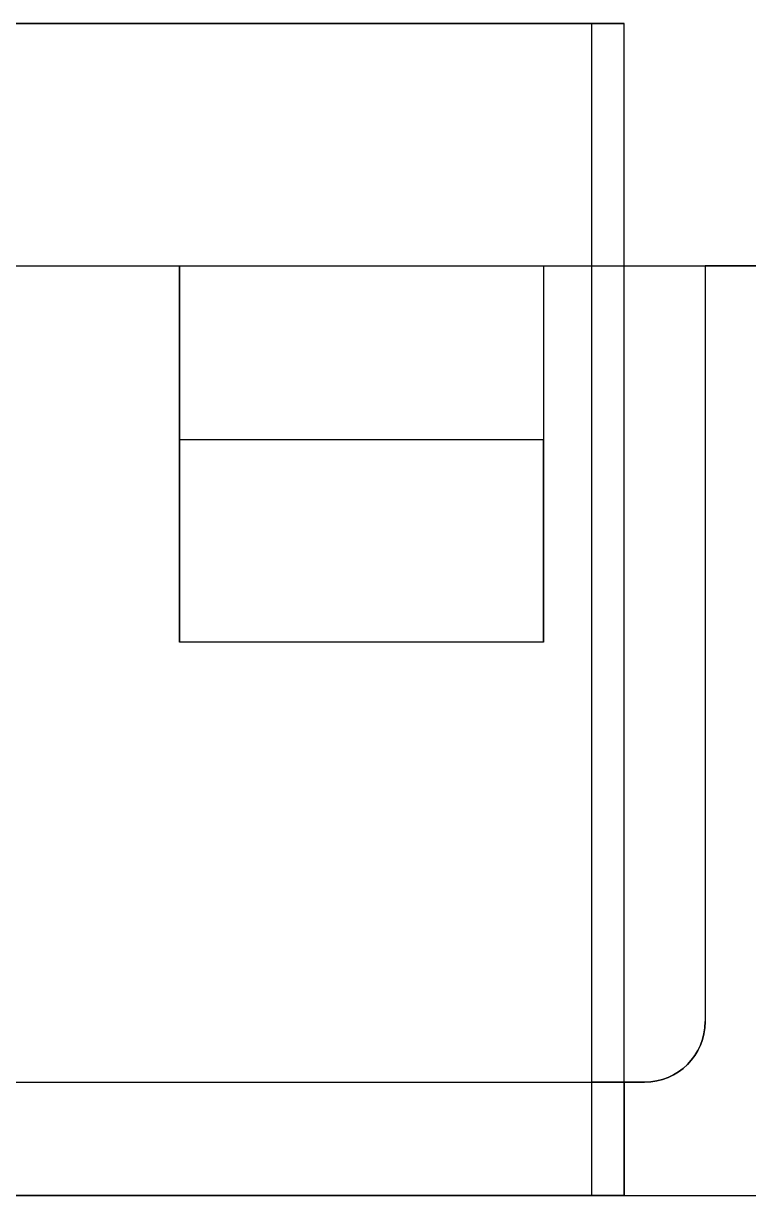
# Model space of a CAD drawing. Header units: inches. Extents: x 0 to 92454, y -34894 to 11.
# Drawn here: x 4.366 to 5.072, y 0.075 to 1.217 of the extents above; entities that cross this region are included whole.
import ezdxf

# ---------------------------------------------------------------- set-up
doc = ezdxf.new("R2010")
doc.units = ezdxf.units.IN
doc.header["$MEASUREMENT"] = 0

# ---------------------------------------------------------------- blocks, each defined once
blk = doc.blocks.new('2023_07_21_11_46_31_0481')
at = {"color": 7, "extrusion": (0, 0, -1)}
for p, q in [((124.95, 30.9, 83.5), (45.05, 30.9, 83.5)), ((124.95, 4.705, 83.5), (124.95, 30.9, 83.5)), ((103.9, 24.905, 100), (168.495, 24.905, 100)), ((103.9, 24.9, 100), (168.5, 24.9, 100)), ((114.75, 15.595, 95.5), (114.75, 20.595, 95.5)), ((123.75, 20.595, 95.5), (114.75, 20.595, 95.5)), ((123.75, 15.595, 95.5), (123.75, 20.595, 95.5)), ((123.75, 15.595, 95.5), (114.75, 15.595, 95.5)), ((45.05, 4.705, 83.5), (124.95, 4.705, 83.5)), ((13.5, 1.9), (156.5, 1.9))]:
    blk.add_line(p, q, dxfattribs=at)
at = {"color": 7}
for p, q in [((45.05, 30.9, 2), (124.95, 30.9, 2)), ((124.95, 4.705, 83.5), (124.95, 30.9, 83.5)), ((124.95, 1.9, 2), (124.95, 30.9, 2)), ((124.95, 1.9, 2), (124.95, 30.9, 2)), ((125.75, 4.705, 82.7), (125.75, 30.9, 82.7)), ((125.75, 1.9, 2.8), (125.75, 30.9, 2.8)), ((20, 24.9, 152), (168.5, 24.9, 152)), ((107.5, 24.905, 85.5), (114.75, 24.905, 85.5)), ((114.75, 24.905, 97.5), (123.75, 24.905, 97.5)), ((114.75, 24.905, 97.5), (114.75, 15.595, 97.5)), ((114.75, 20.595, 85.5), (114.75, 24.905, 85.5)), ((123.75, 24.905, 97.5), (123.75, 15.595, 97.5)), ((123.75, 24.905, 85.5), (127.75, 24.905, 85.5)), ((123.75, 24.905, 85.5), (123.75, 20.595, 85.5)), ((168.495, 24.905, 10), (127.75, 24.905, 10)), ((127.75, 24.905, 10), (127.75, 6.205, 10)), ((127.75, 24.905, 85.5), (127.75, 6.205, 85.5)), ((123.75, 20.595, 85.5), (114.75, 20.595, 85.5)), ((123.75, 15.595, 97.5), (114.75, 15.595, 97.5)), ((127.75, 6.205, 85.5), (127.75, 6.205, 10)), ((107.5, 4.705, 85.5), (126.25, 4.705, 85.5)), ((125.75, 4.705, 10), (125.75, 1.9, 10)), ((126.25, 4.705, 10), (125.75, 4.705, 10)), ((126.25, 4.705, 85.5), (126.25, 4.705, 10)), ((124.95, 1.9, 2), (45.05, 1.9, 2)), ((125.75, 1.9, 10), (156.5, 1.9, 10))]:
    blk.add_line(p, q, dxfattribs=at)
at = {"color": 7, "extrusion": (0, -1, 0)}
for p, q in [((124.95, 30.9, 83.5), (45.05, 30.9, 83.5)), ((45.05, 30.9, 2), (124.95, 30.9, 2)), ((125.75, 30.9, 2.8), (125.75, 30.9, 82.7)), ((20, 24.9, 152), (168.5, 24.9, 152)), ((103.9, 24.905, 100), (168.495, 24.905, 100)), ((103.9, 24.9, 100), (168.5, 24.9, 100)), ((107.5, 24.905, 85.5), (114.75, 24.905, 85.5)), ((114.75, 24.905, 85.5), (114.75, 24.905, 97.5)), ((114.75, 24.905, 97.5), (123.75, 24.905, 97.5)), ((123.75, 24.905, 97.5), (123.75, 24.905, 85.5)), ((123.75, 24.905, 85.5), (127.75, 24.905, 85.5)), ((127.75, 24.905, 85.5), (127.75, 24.905, 10)), ((168.495, 24.905, 10), (127.75, 24.905, 10)), ((123.75, 20.595, 85.5), (114.75, 20.595, 85.5)), ((123.75, 20.595, 95.5), (114.75, 20.595, 95.5)), ((114.75, 20.595, 95.5), (114.75, 20.595, 85.5)), ((123.75, 20.595, 95.5), (123.75, 20.595, 85.5)), ((114.75, 15.595, 97.5), (114.75, 15.595, 95.5)), ((123.75, 15.595, 95.5), (114.75, 15.595, 95.5)), ((123.75, 15.595, 97.5), (114.75, 15.595, 97.5)), ((123.75, 15.595, 97.5), (123.75, 15.595, 95.5)), ((45.05, 4.705, 83.5), (124.95, 4.705, 83.5)), ((107.5, 4.705, 85.5), (126.25, 4.705, 85.5)), ((125.75, 4.705, 82.7), (125.75, 4.705, 10)), ((126.25, 4.705, 10), (125.75, 4.705, 10)), ((126.25, 4.705, 85.5), (126.25, 4.705, 10)), ((13.5, 1.9), (156.5, 1.9)), ((124.95, 1.9, 2), (45.05, 1.9, 2)), ((125.75, 1.9, 10), (156.5, 1.9, 10)), ((125.75, 1.9, 10), (125.75, 1.9, 2.8))]:
    blk.add_line(p, q, dxfattribs=at)
at = {"color": 7, "extrusion": (-1, 0, 0)}
for p, q in [((125.75, 4.705, 82.7), (125.75, 30.9, 82.7)), ((125.75, 30.9, 2.8), (125.75, 30.9, 82.7)), ((125.75, 1.9, 2.8), (125.75, 30.9, 2.8)), ((114.75, 24.905, 85.5), (114.75, 24.905, 97.5)), ((114.75, 20.595, 85.5), (114.75, 24.905, 85.5)), ((114.75, 24.905, 97.5), (114.75, 15.595, 97.5)), ((114.75, 20.595, 95.5), (114.75, 20.595, 85.5)), ((114.75, 15.595, 95.5), (114.75, 20.595, 95.5)), ((114.75, 15.595, 97.5), (114.75, 15.595, 95.5)), ((125.75, 4.705, 10), (125.75, 1.9, 10)), ((125.75, 4.705, 82.7), (125.75, 4.705, 10)), ((125.75, 1.9, 10), (125.75, 1.9, 2.8))]:
    blk.add_line(p, q, dxfattribs=at)
at = {"color": 7, "extrusion": (1, 0, 0)}
for p, q in [((123.75, 24.905, 97.5), (123.75, 24.905, 85.5)), ((123.75, 24.905, 97.5), (123.75, 15.595, 97.5)), ((123.75, 24.905, 85.5), (123.75, 20.595, 85.5)), ((127.75, 24.905, 10), (127.75, 6.205, 10)), ((127.75, 24.905, 85.5), (127.75, 24.905, 10)), ((127.75, 24.905, 85.5), (127.75, 6.205, 85.5)), ((123.75, 15.595, 95.5), (123.75, 20.595, 95.5)), ((123.75, 20.595, 95.5), (123.75, 20.595, 85.5)), ((123.75, 15.595, 97.5), (123.75, 15.595, 95.5)), ((127.75, 6.205, 85.5), (127.75, 6.205, 10))]:
    blk.add_line(p, q, dxfattribs=at)
at = {"color": 7, "extrusion": (0, -1, 0)}
for centre, start, end in [((124.95, 82.7, -30.9), 0, 90), ((124.95, 2.8, -30.9), 270, 0), ((124.95, 82.7, -30.9), 0, 90), ((124.95, 2.8, -30.9), 270, 0), ((124.95, 82.7, -4.705), 0, 90), ((124.95, 2.8, -1.9), 270, 0)]:
    blk.add_arc(centre, 0.8, start, end, dxfattribs=at)
at = {"color": 7}
for centre in [(126.25, 6.205, 10), (126.25, 6.205, 85.5)]:
    blk.add_arc(centre, 1.5, 270, 0, dxfattribs=at)
at = {"color": 7, "extrusion": (0, 0, -1)}
for centre in [(-126.25, 6.205, -10), (-126.25, 6.205, -85.5)]:
    blk.add_arc(centre, 1.5, 180, 270, dxfattribs=at)
at = {"color": 7, "extrusion": (0, 1, 0)}
for centre, start, end in [((-124.95, 82.7, 4.705), 90, 180), ((-124.95, 2.8, 1.9), 180, 270)]:
    blk.add_arc(centre, 0.8, start, end, dxfattribs=at)

msp = doc.modelspace()

# ---------------------------------------------------------------- block references
at = {"xscale": 0.03937007874015748, "yscale": 0.03937007874015748, "zscale": 0.03937007874015748}
msp.add_blockref('2023_07_21_11_46_31_0481', (0, 0), dxfattribs=at)
msp.add_blockref('2023_07_21_11_46_31_0481', (0, 0), dxfattribs=at)

doc.saveas('drawing.dxf')
